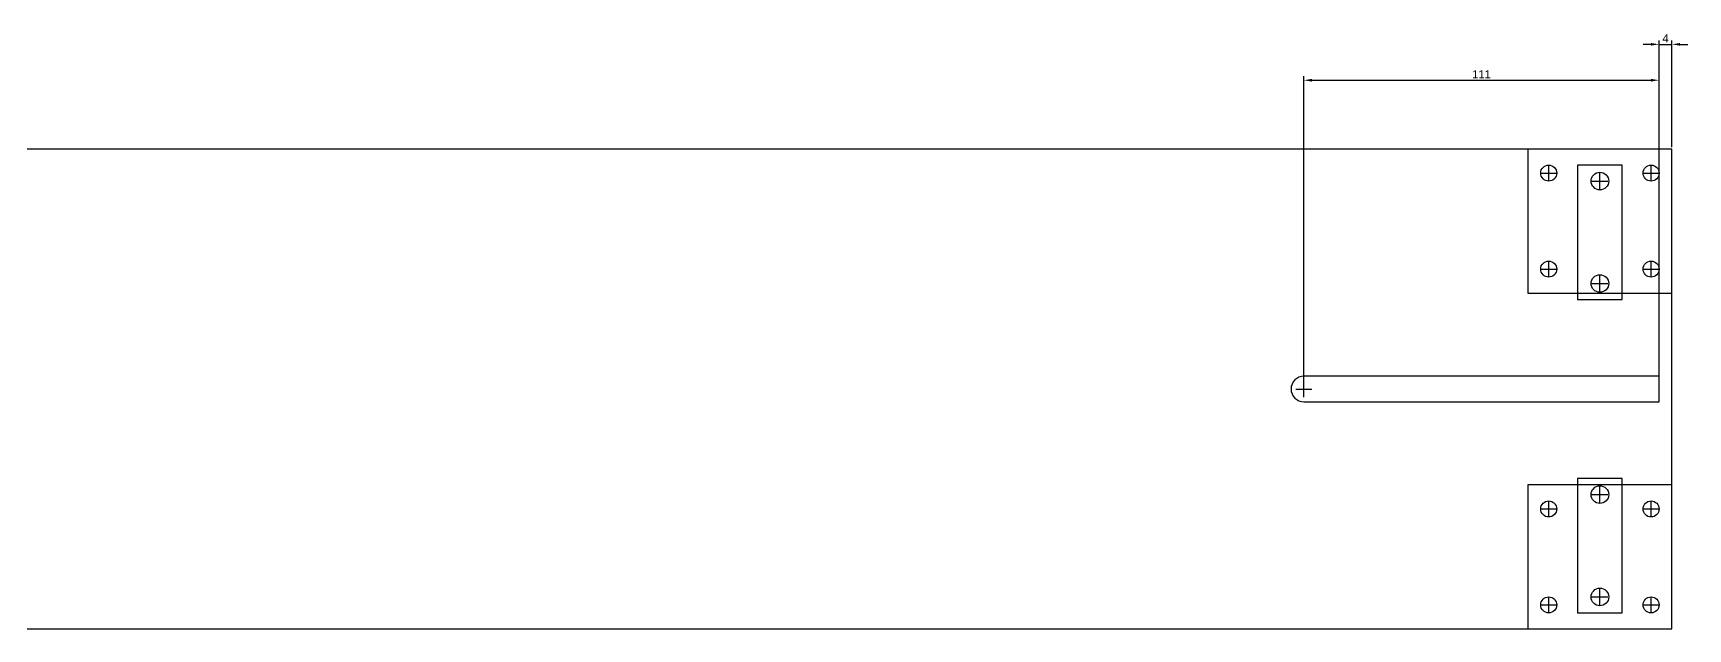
# Model space of a CAD drawing. Header units: millimetres. Extents: x -29 to 1005, y 100 to 286.
# Drawn here: x 488 to 1005, y 100 to 286 of the extents above; entities that cross this region are included whole.
import ezdxf

# ---------------------------------------------------------------- set-up
doc = ezdxf.new("R2010")
doc.units = ezdxf.units.MM
doc.layers.add('Размеры', color=82, linetype='Continuous')
doc.styles.get("Standard").update_dxf_attribs({"font": 'arial.ttf'})
doc.dimstyles.new('ISO-25', dxfattribs={"dimtxt": 2.5, "dimasz": 2.5, "dimexe": 1.25, "dimexo": 0.625, "dimtad": 1, "dimtxsty": 'Standard', "dimcen": 2.5, "dimadec": 0, "dimazin": 0, "dimtfac": 1, "dimtmove": 0, "dimatfit": 3, "dimfxl": 1, "dimarcsym": 0})

# ---------------------------------------------------------------- blocks, each defined once
blk = doc.blocks.new('*D12')
at = {"layer": 'Defpoints', "color": 0, "transparency": 16777216}
for p in [(996.2, 271.71), (996.2, 179.17), (885.2, 175.17)]:
    blk.add_point(p, dxfattribs=at)
at = {"layer": 'Размеры', "color": 0, "lineweight": -2, "transparency": 16777216}
for p, q in [((885.2, 175.8), (885.2, 272.96)), ((887.7, 271.71), (993.7, 271.71)), ((996.2, 179.8), (996.2, 272.96))]:
    blk.add_line(p, q, dxfattribs=at)
at = {"layer": 'Размеры', "color": 0, "transparency": 16777216}
for points in [[(887.7, 272.12), (887.7, 271.29), (885.2, 271.71)], [(993.7, 272.12), (993.7, 271.29), (996.2, 271.71)]]:
    blk.add_solid(points, dxfattribs=at)
at = {"layer": 'Размеры', "color": 0, "transparency": 16777216, "insert": (940.7, 273.59), "char_height": 2.5, "attachment_point": 5}
blk.add_mtext('111', dxfattribs=at)
blk = doc.blocks.new('*D13')
at = {"layer": 'Defpoints', "color": 0, "transparency": 16777216}
for p in [(1000.2, 282.93), (1000.2, 250.17), (996.2, 171.17)]:
    blk.add_point(p, dxfattribs=at)
at = {"layer": 'Размеры', "color": 0, "lineweight": -2, "transparency": 16777216}
for p, q in [((993.7, 282.93), (991.2, 282.93)), ((996.2, 171.8), (996.2, 284.18)), ((996.2, 282.93), (1000.2, 282.93)), ((1000.2, 250.8), (1000.2, 284.18)), ((1002.7, 282.93), (1005.2, 282.93))]:
    blk.add_line(p, q, dxfattribs=at)
at = {"layer": 'Размеры', "color": 0, "transparency": 16777216}
for points in [[(993.7, 283.35), (993.7, 282.52), (996.2, 282.93)], [(1002.7, 283.35), (1002.7, 282.52), (1000.2, 282.93)]]:
    blk.add_solid(points, dxfattribs=at)
at = {"layer": 'Размеры', "color": 0, "transparency": 16777216, "insert": (998.2, 284.81), "char_height": 2.5, "attachment_point": 5}
blk.add_mtext('4', dxfattribs=at)

msp = doc.modelspace()

# ---------------------------------------------------------------- linework, layer by layer
for p, q in [((961.698, 240.172), (961.698, 245.172)), ((993.698, 240.172), (993.698, 245.172)), ((959.198, 242.672), (964.198, 242.672)), ((975.198, 240.172), (980.198, 240.172)), ((977.698, 237.672), (977.698, 242.672)), ((991.198, 242.672), (996.198, 242.672)), ((959.198, 212.672), (964.198, 212.672)), ((961.698, 210.172), (961.698, 215.172)), ((991.198, 212.672), (996.198, 212.672)), ((993.698, 210.172), (993.698, 215.172)), ((975.198, 208.172), (980.198, 208.172)), ((977.698, 205.672), (977.698, 210.672)), ((885.198, 172.672), (885.198, 177.672)), ((882.698, 175.172), (887.698, 175.172)), ((961.698, 135.172), (961.698, 140.172)), ((975.198, 142.172), (980.198, 142.172)), ((977.698, 139.672), (977.698, 144.672)), ((993.698, 135.172), (993.698, 140.172)), ((959.198, 137.672), (964.198, 137.672)), ((991.198, 137.672), (996.198, 137.672)), ((961.698, 105.172), (961.698, 110.172)), ((975.198, 110.172), (980.198, 110.172)), ((977.698, 107.672), (977.698, 112.672)), ((993.698, 105.172), (993.698, 110.172)), ((959.198, 107.672), (964.198, 107.672)), ((991.198, 107.672), (996.198, 107.672))]:
    msp.add_line(p, q)
for points in [[(0.198, 100.172), (1000.198, 100.172), (1000.198, 250.172), (0.198, 250.172)], [(955.198, 205.172), (1000.198, 205.172), (1000.198, 250.172), (955.198, 250.172)], [(970.698, 203.172), (984.698, 203.172), (984.698, 245.172), (970.698, 245.172)], [(955.198, 100.172), (1000.198, 100.172), (1000.198, 145.172), (955.198, 145.172)], [(970.698, 105.172), (984.698, 105.172), (984.698, 147.172), (970.698, 147.172)]]:
    msp.add_lwpolyline(points, close=True)
msp.add_lwpolyline([(885.198, 171.172), (996.198, 171.172), (996.198, 179.172), (885.198, 179.172, 0.4142136), (881.198, 175.172), (881.198, 175.172, 0.4142136)], format="xyb", close=True)
for centre, radius in [((961.698, 242.672), 2.5), ((993.698, 242.672), 2.5), ((977.698, 240.172), 2.75), ((961.698, 212.672), 2.5), ((993.698, 212.672), 2.5), ((977.698, 208.172), 2.75), ((977.698, 142.172), 2.75), ((961.698, 137.672), 2.5), ((993.698, 137.672), 2.5), ((961.698, 107.672), 2.5), ((977.698, 110.172), 2.75), ((993.698, 107.672), 2.5)]:
    msp.add_circle(centre, radius)

# ---------------------------------------------------------------- dimensions: what is measured, and where the dimension line sits
at = {"layer": 'Размеры'}
for base, p1, p2, picture, middle in [((1000.198, 282.934), (996.198, 171.172), (1000.198, 250.172), '*D13', (998.198, 284.809)), ((996.198, 271.705), (885.198, 175.172), (996.198, 179.172), '*D12', (940.698, 273.586))]:
    dim = msp.add_linear_dim(base=base, p1=p1, p2=p2, dimstyle='ISO-25', dxfattribs=at)
    dim.commit()
    dim.dimension.update_dxf_attribs({"geometry": picture, "text_midpoint": middle})

doc.saveas('drawing.dxf')
